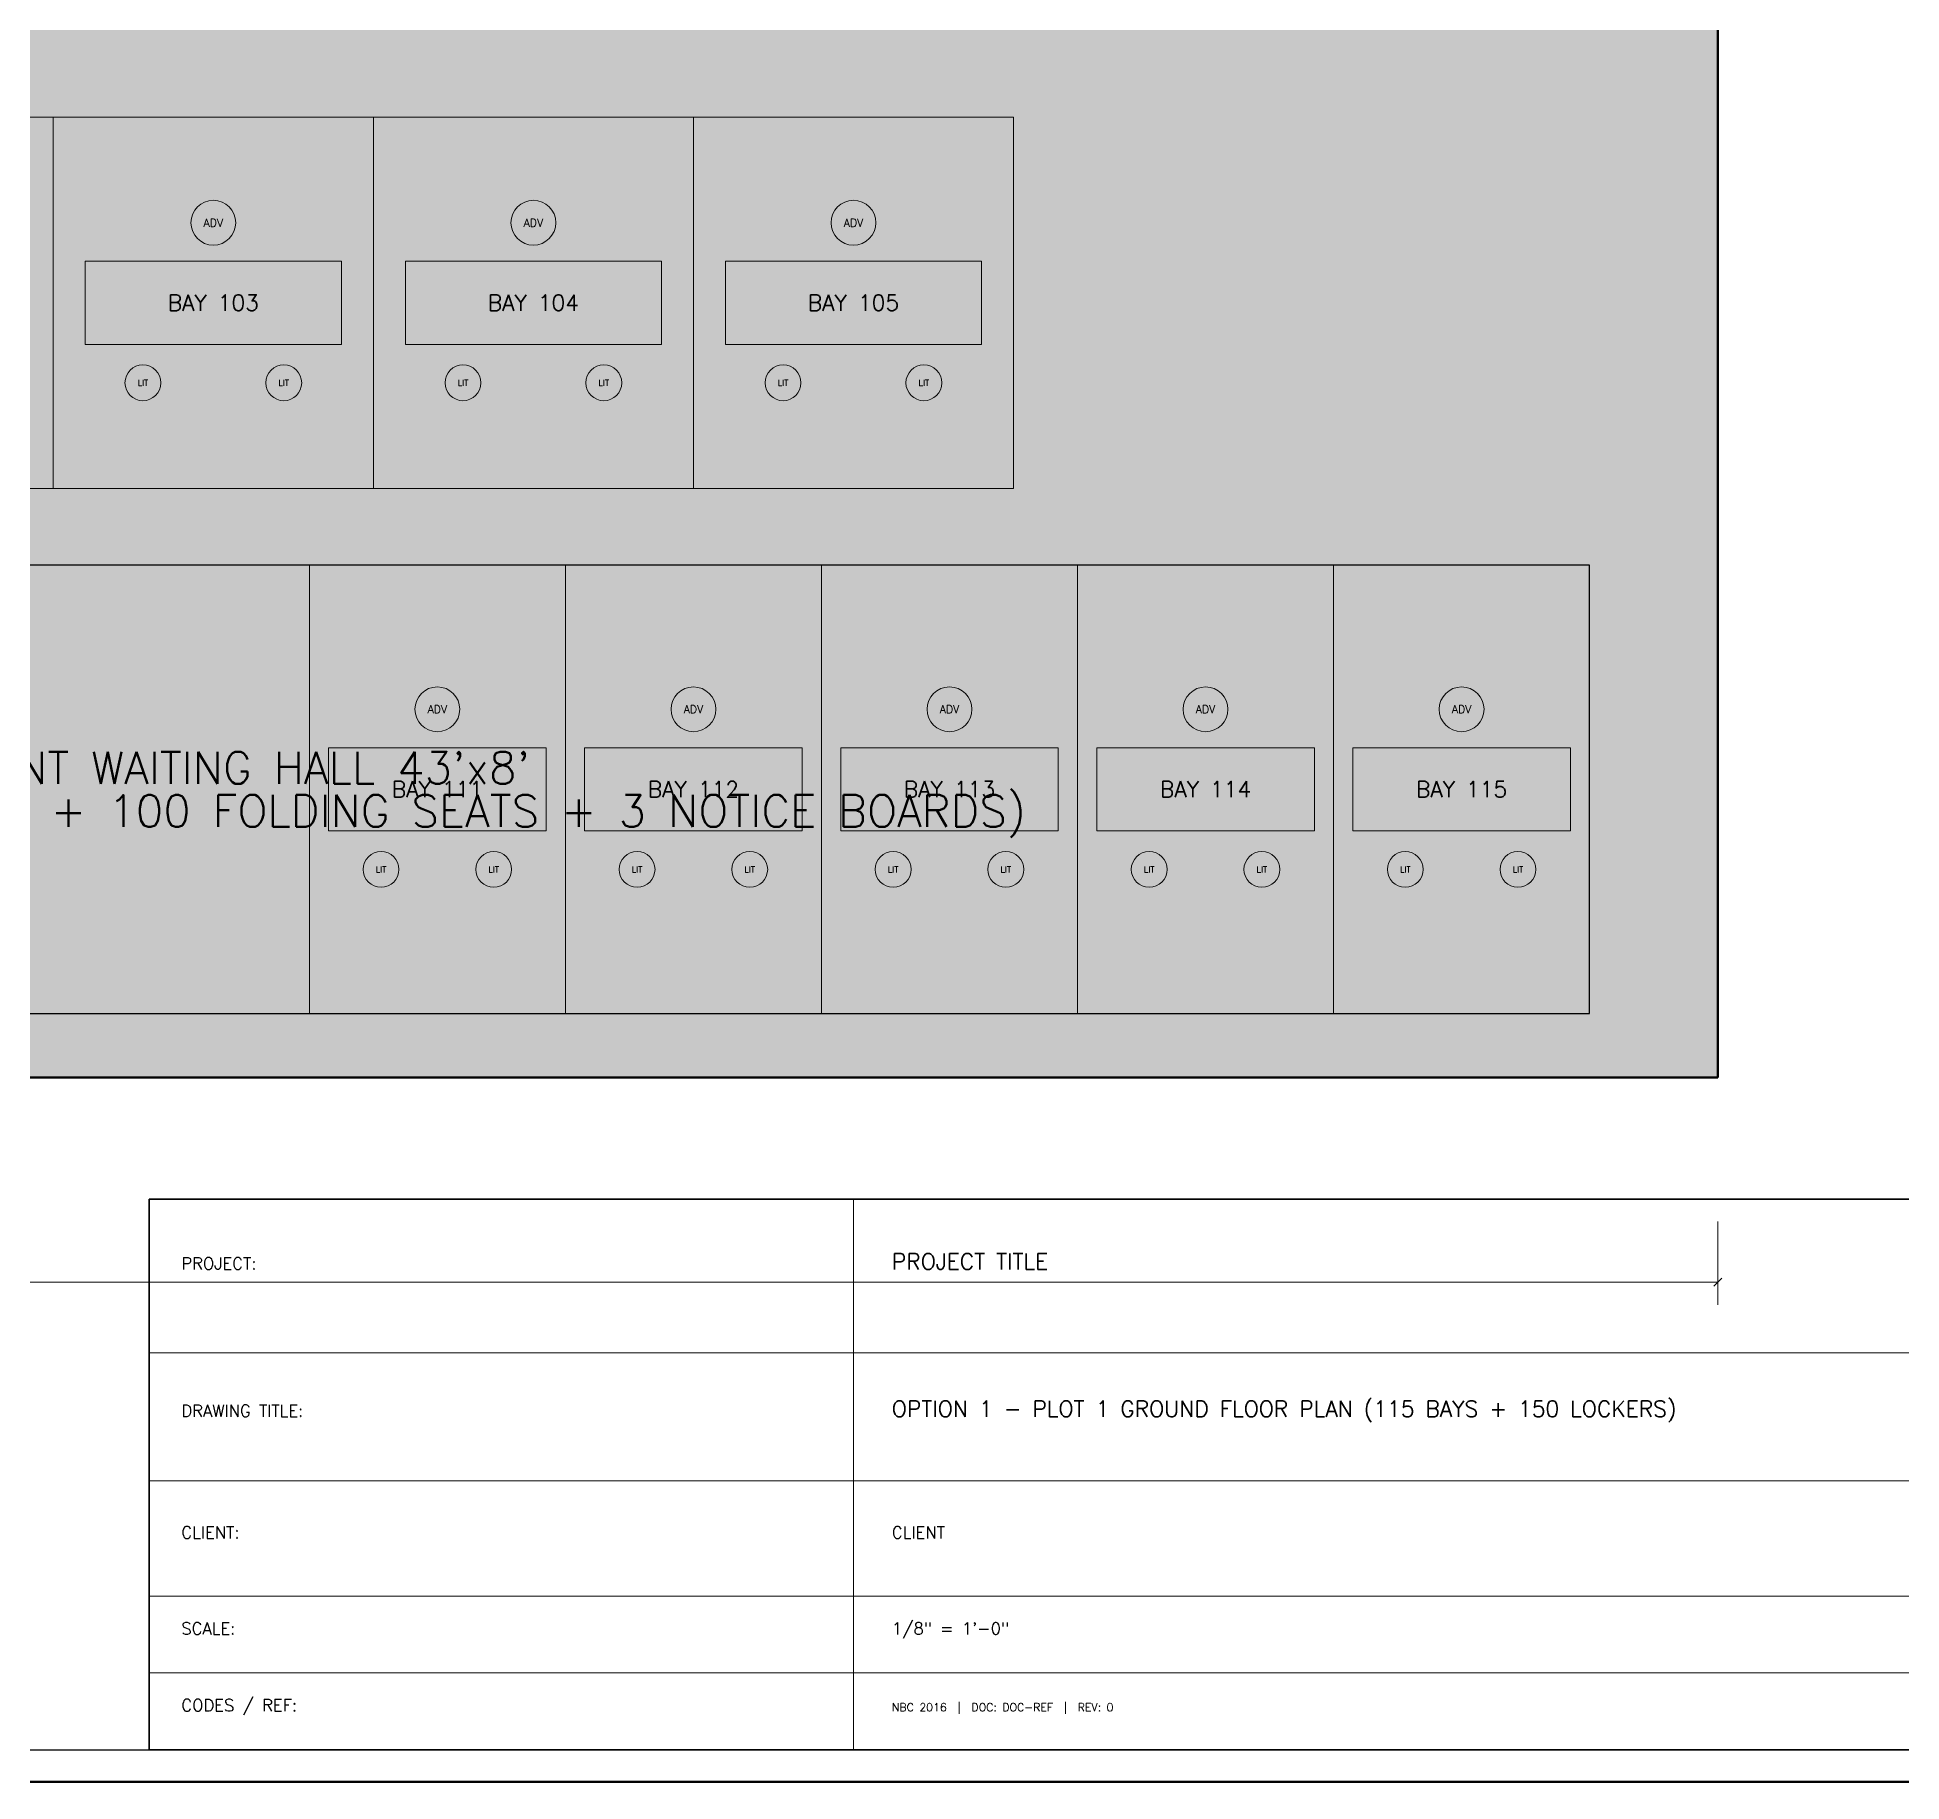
# Model space of a CAD drawing. Header units: inches. Extents: x 0 to 1800, y 0 to 1191.
# Drawn here: x 1101 to 1450.5, y 0 to 327 of the extents above; entities that cross this region are included whole.
import ezdxf
from ezdxf.enums import TextEntityAlignment as Align

# ---------------------------------------------------------------- set-up
doc = ezdxf.new("R2010")
doc.units = ezdxf.units.IN
doc.header["$MEASUREMENT"] = 0
for name, color, linetype in [('A-BAY', 3, 'Continuous'), ('A-DIM', 4, 'Continuous'), ('A-FURN', 1, 'Continuous'), ('A-HATCH', 8, 'Continuous'), ('A-JALI', 6, 'Continuous'), ('A-TEXT', 7, 'Continuous'), ('A-TEXT-TTL', 7, 'Continuous'), ('A-TTLB', 7, 'Continuous'), ('A-WALL', 7, 'Continuous')]:
    doc.layers.add(name, color=color, linetype=linetype)
doc.styles.add('SIMPLEX', font='simplex.shx')

msp = doc.modelspace()

# ---------------------------------------------------------------- hatches: boundary and pattern name
at = {"layer": 'A-HATCH'}
h = msp.add_hatch(dxfattribs=at)
h.set_pattern_fill('ANSI31')
h.paths.add_polyline_path([(336, 132), (1416, 132), (1416, 1020), (336, 1020)])
h = msp.add_hatch(dxfattribs=at)
h.set_pattern_fill('SOLID')
h.paths.add_polyline_path([(345, 141), (1407, 141), (1407, 1011), (345, 1011)])

# ---------------------------------------------------------------- linework, layer by layer
at = {"layer": 'A-BAY', "lineweight": 15}
for p, q in [((1104, 242.4), (1104, 312)), ((1164, 242.4), (1164, 312)), ((1224, 242.4), (1224, 312)), ((1284, 242.4), (1284, 312)), ((1044, 242.4), (1104, 242.4)), ((1104, 242.4), (1164, 242.4)), ((1164, 242.4), (1224, 242.4)), ((1224, 242.4), (1284, 242.4)), ((1200, 144), (1200, 228)), ((1248, 144), (1248, 228)), ((1296, 144), (1296, 228)), ((1344, 144), (1344, 228)), ((1392, 144), (1392, 228)), ((1152, 144), (1200, 144)), ((1200, 144), (1248, 144)), ((1248, 144), (1296, 144)), ((1296, 144), (1344, 144)), ((1344, 144), (1392, 144))]:
    msp.add_line(p, q, dxfattribs=at)
at = {"layer": 'A-DIM', "lineweight": 13}
msp.add_line((1416, 105), (1416, 89.4), dxfattribs=at)
at = {"layer": 'A-DIM', "lineweight": 18}
msp.add_line((336, 93.6), (1416, 93.6), dxfattribs=at)
at = {"layer": 'A-DIM', "lineweight": 30}
msp.add_line((1415.25, 92.85), (1416.75, 94.35), dxfattribs=at)
at = {"layer": 'A-FURN', "lineweight": 20}
for p, q in [((1158, 285), (1110, 285)), ((1110, 285), (1110, 269.4)), ((1158, 269.4), (1158, 285)), ((1218, 285), (1170, 285)), ((1170, 285), (1170, 269.4)), ((1218, 269.4), (1218, 285)), ((1278, 285), (1230, 285)), ((1230, 285), (1230, 269.4)), ((1278, 269.4), (1278, 285)), ((1110, 269.4), (1158, 269.4)), ((1170, 269.4), (1218, 269.4)), ((1230, 269.4), (1278, 269.4)), ((1196.4, 193.8), (1155.6, 193.8)), ((1155.6, 193.8), (1155.6, 178.2)), ((1196.4, 178.2), (1196.4, 193.8)), ((1244.4, 193.8), (1203.6, 193.8)), ((1203.6, 193.8), (1203.6, 178.2)), ((1244.4, 178.2), (1244.4, 193.8)), ((1292.4, 193.8), (1251.6, 193.8)), ((1251.6, 193.8), (1251.6, 178.2)), ((1292.4, 178.2), (1292.4, 193.8)), ((1340.4, 193.8), (1299.6, 193.8)), ((1299.6, 193.8), (1299.6, 178.2)), ((1340.4, 178.2), (1340.4, 193.8)), ((1388.4, 193.8), (1347.6, 193.8)), ((1347.6, 193.8), (1347.6, 178.2)), ((1388.4, 178.2), (1388.4, 193.8)), ((1155.6, 178.2), (1196.4, 178.2)), ((1203.6, 178.2), (1244.4, 178.2)), ((1251.6, 178.2), (1292.4, 178.2)), ((1299.6, 178.2), (1340.4, 178.2)), ((1347.6, 178.2), (1388.4, 178.2))]:
    msp.add_line(p, q, dxfattribs=at)
at = {"layer": 'A-FURN'}
for p, q in [((1392, 228), (876, 228)), ((1392, 144), (1392, 228)), ((876, 144), (1392, 144))]:
    msp.add_line(p, q, dxfattribs=at)
at = {"layer": 'A-FURN', "lineweight": 18}
for centre in [(1134, 292.2), (1194, 292.2), (1254, 292.2), (1176, 201), (1224, 201), (1272, 201), (1320, 201), (1368, 201)]:
    msp.add_circle(centre, 4.2, dxfattribs=at)
at = {"layer": 'A-FURN', "lineweight": 15}
for centre in [(1120.8, 262.2), (1147.2, 262.2), (1180.8, 262.2), (1207.2, 262.2), (1240.8, 262.2), (1267.2, 262.2), (1165.44, 171), (1186.56, 171), (1213.44, 171), (1234.56, 171), (1261.44, 171), (1282.56, 171), (1309.44, 171), (1330.56, 171), (1357.44, 171), (1378.56, 171)]:
    msp.add_circle(centre, 3.36, dxfattribs=at)
at = {"layer": 'A-JALI', "lineweight": 20}
for p, q in [((1044, 312), (1104, 312)), ((1104, 312), (1164, 312)), ((1104, 242.4), (1104, 312)), ((1164, 312), (1224, 312)), ((1164, 242.4), (1164, 312)), ((1224, 312), (1284, 312)), ((1224, 242.4), (1224, 312)), ((1152, 228), (1200, 228)), ((1152, 144), (1152, 228)), ((1200, 228), (1248, 228)), ((1200, 144), (1200, 228)), ((1248, 228), (1296, 228)), ((1248, 144), (1248, 228)), ((1296, 228), (1344, 228)), ((1296, 144), (1296, 228)), ((1344, 228), (1392, 228)), ((1344, 144), (1344, 228))]:
    msp.add_line(p, q, dxfattribs=at)
at = {"layer": 'A-TTLB', "lineweight": 35}
for p, q in [((1794, 109.2), (1122, 109.2)), ((1122, 109.2), (1122, 6)), ((1122, 6), (1794, 6))]:
    msp.add_line(p, q, dxfattribs=at)
at = {"layer": 'A-TTLB', "lineweight": 20}
for p, q in [((1254, 6), (1254, 109.2)), ((1122, 80.4), (1794, 80.4)), ((1122, 56.4), (1794, 56.4)), ((1122, 34.8), (1794, 34.8)), ((1122, 20.4), (1794, 20.4))]:
    msp.add_line(p, q, dxfattribs=at)
at = {"layer": 'A-TTLB', "lineweight": 25}
msp.add_line((6, 6), (1794, 6), dxfattribs=at)
at = {"layer": 'A-TTLB', "lineweight": 50}
msp.add_line((0, 0), (1800, 0), dxfattribs=at)
at = {"layer": 'A-WALL', "lineweight": 50}
for p, q in [((1416, 132), (1416, 1020)), ((336, 132), (1416, 132))]:
    msp.add_line(p, q, dxfattribs=at)

# ---------------------------------------------------------------- texts
at = {"layer": 'A-BAY', "style": 'SIMPLEX'}
for s, p in [('BAY 103', (1134, 277.2)), ('BAY 104', (1194, 277.2)), ('BAY 105', (1254, 277.2)), ('BAY 111', (1176, 186)), ('BAY 112', (1224, 186)), ('BAY 113', (1272, 186)), ('BAY 114', (1320, 186)), ('BAY 115', (1368, 186))]:
    msp.add_text(s, height=3, dxfattribs=at).set_placement(p, align=Align.MIDDLE_CENTER)
at = {"layer": 'A-FURN', "style": 'SIMPLEX'}
for s, height, p in [('ADV', 1.5, (1134, 292.2)), ('ADV', 1.5, (1194, 292.2)), ('ADV', 1.5, (1254, 292.2)), ('LIT', 1.125, (1120.8, 262.2)), ('LIT', 1.125, (1147.2, 262.2)), ('LIT', 1.125, (1180.8, 262.2)), ('LIT', 1.125, (1207.2, 262.2)), ('LIT', 1.125, (1240.8, 262.2)), ('LIT', 1.125, (1267.2, 262.2)), ('ADV', 1.5, (1176, 201)), ('ADV', 1.5, (1224, 201)), ('ADV', 1.5, (1272, 201)), ('ADV', 1.5, (1320, 201)), ('ADV', 1.5, (1368, 201)), ('LIT', 1.125, (1165.44, 171)), ('LIT', 1.125, (1186.56, 171)), ('LIT', 1.125, (1213.44, 171)), ('LIT', 1.125, (1234.56, 171)), ('LIT', 1.125, (1261.44, 171)), ('LIT', 1.125, (1282.56, 171)), ('LIT', 1.125, (1309.44, 171)), ('LIT', 1.125, (1330.56, 171)), ('LIT', 1.125, (1357.44, 171)), ('LIT', 1.125, (1378.56, 171))]:
    msp.add_text(s, height=height, dxfattribs=at).set_placement(p, align=Align.MIDDLE_CENTER)
at = {"layer": 'A-TEXT', "style": 'SIMPLEX'}
for s, height, p in [('CLIENT', 2.25, (1261.2, 45.6)), ('1/8" = 1\'-0"', 2.25, (1261.2, 27.6)), ('NBC 2016  |  DOC: DOC-REF  |  REV: 0', 1.5, (1261.2, 13.2))]:
    msp.add_text(s, height=height, dxfattribs=at).set_placement(p)
at = {"layer": 'A-TEXT-TTL', "style": 'SIMPLEX'}
for s, p in [("LITIGANT WAITING HALL 43'x8'", (1134, 190.05)), ('(80 FIXED CUSHIONED SEATS + 100 FOLDING SEATS + 3 NOTICE BOARDS)', (1134, 181.95))]:
    msp.add_text(s, height=6, dxfattribs=at).set_placement(p, align=Align.MIDDLE_CENTER)
for s, height, p in [('PROJECT:', 2.25, (1128, 96)), ('PROJECT TITLE', 3, (1261.2, 96)), ('DRAWING TITLE:', 2.25, (1128, 68.4)), ('OPTION 1 - PLOT 1 GROUND FLOOR PLAN (115 BAYS + 150 LOCKERS)', 3, (1261.2, 68.4)), ('CLIENT:', 2.25, (1128, 45.6)), ('SCALE:', 2.25, (1128, 27.6)), ('CODES / REF:', 2.25, (1128, 13.2))]:
    msp.add_text(s, height=height, dxfattribs=at).set_placement(p)

doc.saveas('drawing.dxf')
